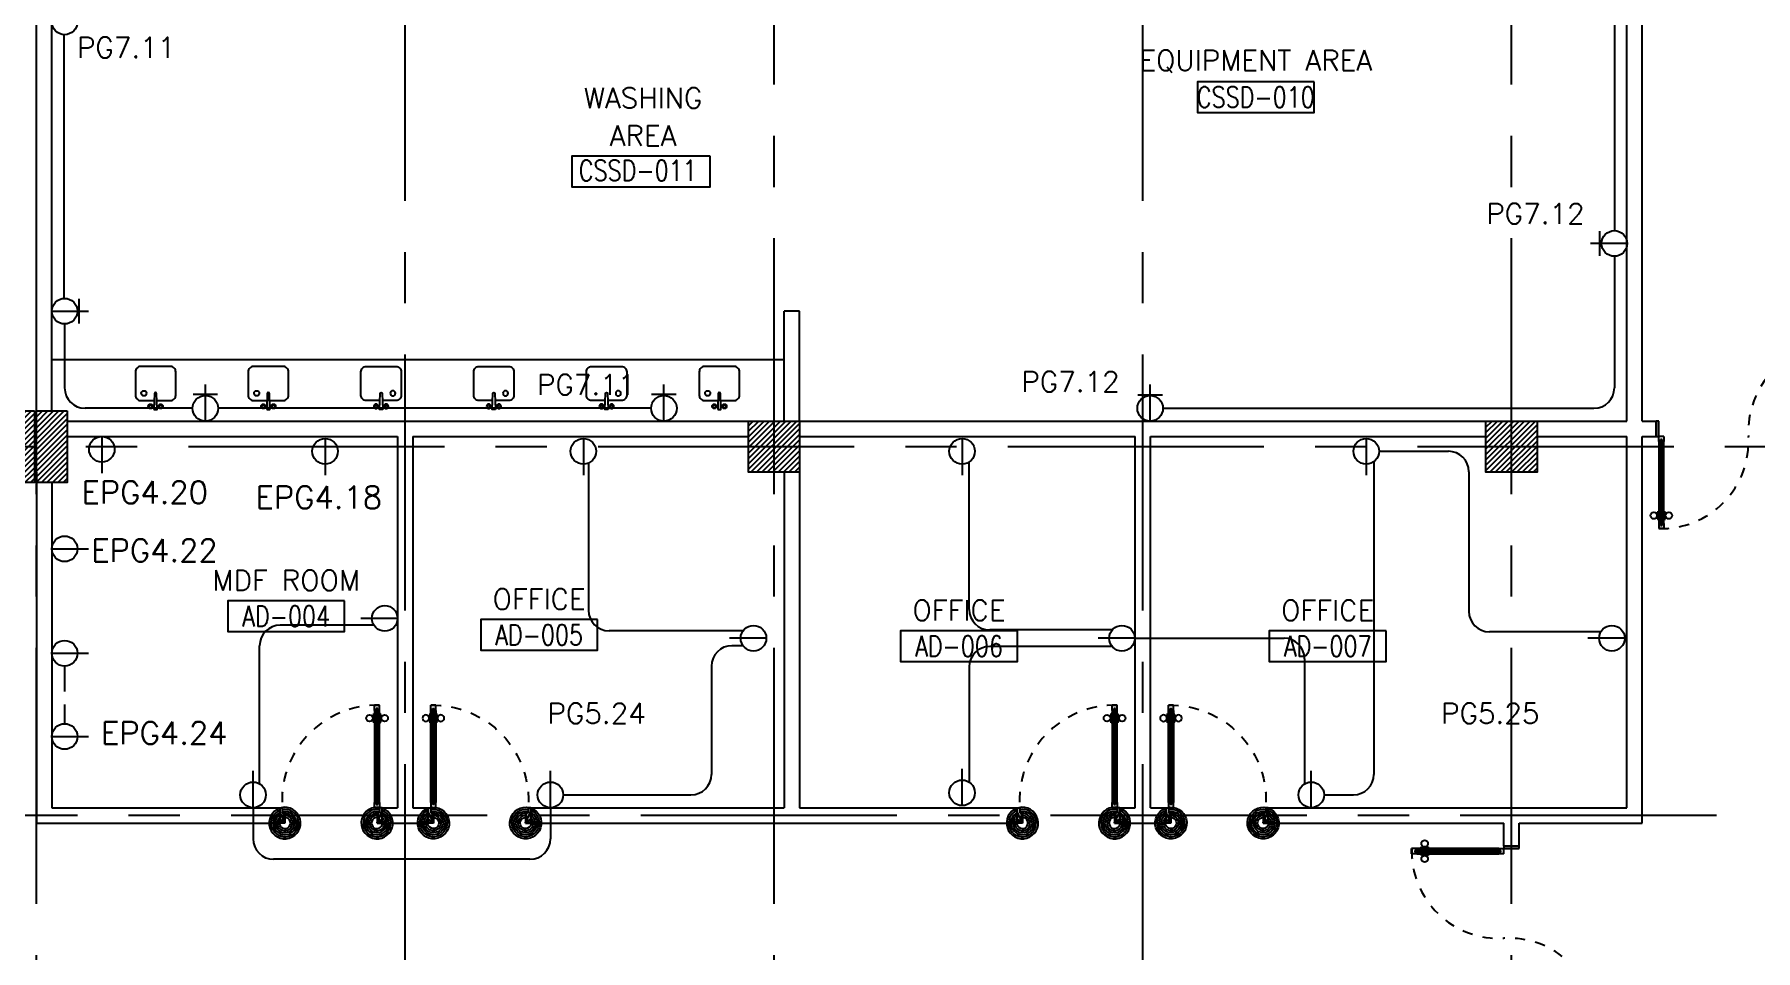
# Model space of a CAD drawing. Extents: x 0 to 93.3, y -13.5 to 76.8.
# Drawn here: x 48.6 to 65.4, y 22.08 to 31.03 of the extents above; entities that cross this region are included whole.
import ezdxf
from ezdxf.enums import TextEntityAlignment as Align

# ---------------------------------------------------------------- set-up
doc = ezdxf.new("R2010")
doc.units = 0
doc.header["$MEASUREMENT"] = 0
doc.linetypes.add('CENTERX2', pattern=[4, 2.5, -0.5, 0.5, -0.5])
doc.linetypes.add('HIDDEN', pattern=[0.375, 0.25, -0.125])
doc.layers.get('0').update_dxf_attribs({"color": 11, "linetype": 'CONTINUOUS'})
for name, color, linetype in [('AXES', 11, 'CENTERX2'), ('COL', 11, 'CONTINUOUS'), ('DIM', 11, 'CONTINUOUS'), ('DOOR', 11, 'CONTINUOUS'), ('E-CLINE', 4, 'CONTINUOUS'), ('E-SOCKETS', 4, 'CONTINUOUS'), ('E-TRXT', 4, 'CONTINUOUS'), ('EJ', 11, 'CONTINUOUS'), ('FHC', 11, 'CONTINUOUS'), ('FIX', 11, 'CONTINUOUS'), ('HAT', 11, 'CONTINUOUS'), ('ME-FIX', 11, 'CONTINUOUS'), ('RM-BOX', 11, 'CONTINUOUS'), ('RM-NAME', 11, 'CONTINUOUS'), ('RM-NO', 11, 'CONTINUOUS'), ('WALL', 11, 'CONTINUOUS')]:
    doc.layers.add(name, color=color, linetype=linetype)
doc.styles.add('ROMANS', font='ROMANS.shx', dxfattribs={"width": 0.6})

# ---------------------------------------------------------------- blocks, each defined once
blk = doc.blocks.new('RM1')
at = {"layer": 'RM-BOX'}
blk.add_lwpolyline([(570, -200), (-570, -200), (-570, -500), (570, -500)], close=True, dxfattribs=at)
at = {"layer": 'RM-NAME', "style": 'ROMANS'}
for tag, p in [('ROOMNAME1', (0, 324)), ('ROOMNAME2', (0, 0))]:
    blk.add_attdef(tag, text='', height=200, dxfattribs=at).set_placement(p, align=Align.MIDDLE)
at = {"layer": 'RM-NO', "style": 'ROMANS', "width": 0.8}
blk.add_attdef('ROOMNO', text='', height=200, dxfattribs=at).set_placement((0, -350), align=Align.MIDDLE)
blk = doc.blocks.new('A$C24ED45A6')
at = {"layer": 'DOOR', "color": 0, "linetype": 'ByBlock'}
for p, q in [((909, 1055), (909, 990)), ((918, 1055), (909, 1055)), ((918, 978), (918, 1068)), ((925, 1068), (918, 1068)), ((918, 1055), (918, 990)), ((925, 1100), (925, 1150)), ((925, 1150), (975, 1150)), ((975, 1150), (925, 1150)), ((942, 1100), (925, 1100)), ((942, 1100), (942, 1120)), ((958, 1120), (942, 1120)), ((958, 1100), (958, 1120)), ((975, 1100), (958, 1100)), ((975, 1100), (975, 1150)), ((975, 1068), (982, 1068)), ((982, 978), (982, 1068)), ((982, 1055), (982, 990)), ((982, 1055), (991, 1055)), ((991, 1055), (991, 990)), ((918, 990), (909, 990)), ((925, 978), (918, 978)), ((975, 978), (982, 978)), ((982, 990), (991, 990)), ((925, 150), (925, 200)), ((925, 200), (942, 200)), ((942, 200), (942, 180)), ((942, 180), (958, 180)), ((958, 180), (958, 200)), ((958, 200), (975, 200)), ((975, 200), (975, 150)), ((0, 0), (0, 150)), ((0, 150), (25, 150)), ((50, 0), (0, 0)), ((25, 150), (25, 100)), ((25, 100), (50, 100)), ((50, 100), (50, 0)), ((925, 150), (975, 150)), ((975, 100), (950, 100)), ((950, 100), (950, 0)), ((1000, 150), (975, 150)), ((975, 150), (975, 100)), ((1000, 150), (1000, 0)), ((950, 0), (1000, 0))]:
    blk.add_line(p, q, dxfattribs=at)
at = {"layer": 'DOOR', "linetype": 'ByBlock'}
for p, q in [((925, 1100), (925, 200)), ((942, 200), (942, 1100)), ((958, 200), (958, 1100)), ((975, 200), (975, 1100))]:
    blk.add_line(p, q, dxfattribs=at)
at = {"layer": 'DOOR', "color": 9, "linetype": 'ByBlock'}
for p, q in [((50, 0), (0, 114)), ((50, 0), (0, 40)), ((50, 0), (37, 100)), ((950, 0), (1000, 114)), ((950, 0), (963, 100)), ((950, 0), (1000, 40))]:
    blk.add_line(p, q, dxfattribs=at)
at = {"layer": 'DOOR', "color": 0, "linetype": 'ByBlock'}
for centre in [(876, 1023), (1024, 1023)]:
    blk.add_circle(centre, 32.4, dxfattribs=at)
at = {"layer": 'DOOR', "linetype": 'HIDDEN', "ltscale": 0.5}
blk.add_arc((950, 222), 928, 88.456, 184.4816, dxfattribs=at)
at = {"layer": 'DOOR', "color": 9, "linetype": 'ByBlock'}
for centre, radius, start, end in [((50, 0), 154, 103.7142, 108.8947), ((50, 0), 134, 100.72, 111.8402), ((50, 0), 114, 102.6226, 115.9162), ((50, 0), 94.4, 90, 121.9818), ((50, 0), 74.4, 90, 132.2236), ((50, 0), 54.4, 90, 156.7926), ((50, 0), 34.4, 90, 180), ((50, 0), 14.4, 90, 180), ((950, 0), 94.4, 58.0182, 90), ((950, 0), 74.4, 47.7764, 90), ((950, 0), 54.4, 23.2074, 90), ((950, 0), 34.4, 0, 90), ((950, 0), 14.4, 0, 90), ((950, 0), 134, 68.1598, 79.28), ((950, 0), 114, 64.0838, 77.3774), ((950, 0), 154, 71.1053, 76.2858)]:
    blk.add_arc(centre, radius, start, end, dxfattribs=at)
at = {"layer": 'WALL'}
blk.add_line((1000, 0), (1000, 150), dxfattribs=at)
blk = doc.blocks.new('COL50')
at = {"layer": 'COL'}
blk.add_lwpolyline([(-250, 250), (-250, -250), (250, -250), (250, 250)], close=True, dxfattribs=at)
blk = doc.blocks.new('*X59')
at = {"color": 0}
for p, q in [((227929, 32290), (228400, 32761)), ((227929, 32343), (228347, 32761)), ((227929, 32396), (228294, 32761)), ((227929, 32449), (228241, 32761)), ((227929, 32502), (228188, 32761)), ((227929, 32555), (228135, 32761)), ((227929, 32608), (228082, 32761)), ((227929, 32661), (228029, 32761)), ((227929, 32714), (227976, 32761)), ((227953, 32261), (228429, 32737)), ((228006, 32261), (228429, 32684)), ((228059, 32261), (228429, 32631)), ((228112, 32261), (228429, 32578)), ((228165, 32261), (228429, 32525)), ((228218, 32261), (228429, 32472)), ((228271, 32261), (228429, 32419)), ((228324, 32261), (228429, 32366)), ((228377, 32261), (228429, 32312))]:
    blk.add_line(p, q, dxfattribs=at)
blk = doc.blocks.new('*X57')
at = {"color": 0}
for p, q in [((235129, 32277), (235612, 32761)), ((235129, 32330), (235559, 32761)), ((235129, 32383), (235506, 32761)), ((235129, 32436), (235453, 32761)), ((235129, 32489), (235400, 32761)), ((235129, 32542), (235347, 32761)), ((235129, 32595), (235294, 32761)), ((235129, 32649), (235241, 32761)), ((235129, 32702), (235188, 32761)), ((235129, 32755), (235135, 32761)), ((235165, 32261), (235629, 32724)), ((235218, 32261), (235629, 32671)), ((235271, 32261), (235629, 32618)), ((235324, 32261), (235629, 32565)), ((235377, 32261), (235629, 32512)), ((235430, 32261), (235629, 32459)), ((235483, 32261), (235629, 32406)), ((235537, 32261), (235629, 32353)), ((235590, 32261), (235629, 32300))]:
    blk.add_line(p, q, dxfattribs=at)
blk = doc.blocks.new('C11')
at = {"layer": 'HAT'}
h = blk.add_hatch(dxfattribs=at)
h.set_pattern_fill('ANSI31', color=256, scale=300, style=0)
h.set_pattern_definition([(45, (-383765.23, -62181), (-26.5165043, 26.5165043), [])])
h.paths.add_polyline_path([(-20, 350), (-20, 700), (-320, 700), (-320, 350)])
h.paths.add_polyline_path([(-320, 0), (-20, 0), (-20, 350), (-320, 350)])
h = blk.add_hatch(dxfattribs=at)
h.set_pattern_fill('ANSI31', color=256, scale=300, style=0)
h.set_pattern_definition([(45, (-383445.23, -62181), (-26.5165043, 26.5165043), [])])
h.paths.add_polyline_path([(300, 350), (300, 700), (0, 700), (0, 350)])
h.paths.add_polyline_path([(0, 0), (300, 0), (300, 350), (0, 350)])
at = {"layer": 'COL'}
for points in [[(-20, 700), (-20, 0), (-320, 0), (-320, 700)], [(300, 700), (300, 0), (0, 0), (0, 700)]]:
    blk.add_lwpolyline(points, close=True, dxfattribs=at)
blk = doc.blocks.new('fe-door')
at = {"layer": 'DOOR', "color": 0, "linetype": 'ByBlock'}
for p, q in [((-900, 1775), (-900, 1725)), ((-900, 1725), (-900, 1775)), ((-850, 1775), (-900, 1775)), ((-850, 1725), (-900, 1725)), ((-870, 1758), (-870, 1742)), ((-850, 1758), (-870, 1758)), ((-850, 1742), (-870, 1742)), ((-850, 1775), (-850, 1758)), ((-850, 1742), (-850, 1725)), ((-818, 1775), (-818, 1782)), ((-728, 1782), (-818, 1782)), ((-818, 1725), (-818, 1718)), ((-728, 1718), (-818, 1718)), ((-805, 1782), (-805, 1791)), ((-805, 1791), (-740, 1791)), ((-805, 1782), (-740, 1782)), ((-805, 1718), (-805, 1709)), ((-805, 1718), (-740, 1718)), ((-805, 1709), (-740, 1709)), ((-740, 1782), (-740, 1791)), ((-740, 1718), (-740, 1709)), ((-728, 1775), (-728, 1782)), ((-728, 1725), (-728, 1718)), ((-50, 1758), (-50, 1775)), ((-50, 1775), (0, 1775)), ((-30, 1758), (-50, 1758)), ((-50, 1725), (-50, 1742)), ((-50, 1742), (-30, 1742)), ((0, 1725), (-50, 1725)), ((-30, 1742), (-30, 1758)), ((150, 1800), (0, 1800)), ((0, 1800), (0, 1775)), ((0, 1725), (0, 1775)), ((0, 1775), (150, 1775)), ((150, 1775), (150, 1800)), ((0, 75), (0, 25)), ((0, 75), (50, 75)), ((0, 0), (0, 25)), ((0, 25), (50, 25)), ((150, 25), (0, 25)), ((0, 0), (150, 0)), ((30, 58), (30, 42)), ((50, 58), (30, 58)), ((30, 42), (50, 42)), ((50, 75), (50, 58)), ((50, 42), (50, 25)), ((150, 25), (150, 0)), ((850, 58), (850, 75)), ((850, 75), (900, 75)), ((850, 58), (870, 58)), ((850, 25), (850, 42)), ((850, 42), (870, 42)), ((850, 25), (900, 25)), ((870, 42), (870, 58)), ((900, 25), (900, 75)), ((900, 75), (900, 25))]:
    blk.add_line(p, q, dxfattribs=at)
at = {"layer": 'DOOR', "linetype": 'ByBlock'}
for p, q in [((-50, 1775), (-850, 1775)), ((-50, 1758), (-850, 1758)), ((-50, 1742), (-850, 1742)), ((-850, 1725), (-50, 1725)), ((850, 75), (50, 75)), ((50, 58), (850, 58)), ((50, 42), (850, 42)), ((50, 25), (850, 25))]:
    blk.add_line(p, q, dxfattribs=at)
at = {"layer": 'DOOR', "color": 0, "linetype": 'ByBlock'}
for centre in [(-773, 1824), (-773, 1676)]:
    blk.add_circle(centre, 32.4, dxfattribs=at)
at = {"layer": 'DOOR', "linetype": 'HIDDEN', "ltscale": 0.5}
for centre, start, end in [((-49, 1750), 178.3174, 273.2965), ((49, 50), 358.3174, 93.2965)]:
    blk.add_arc(centre, 851, start, end, dxfattribs=at)
at = {"layer": 'WALL'}
for p, q in [((0, 1800), (150, 1800)), ((0, 0), (150, 0))]:
    blk.add_line(p, q, dxfattribs=at)
at = {"layer": 'WALL', "linetype": 'ByBlock'}
blk.add_line((0, 1800), (150, 1800), dxfattribs=at)
blk = doc.blocks.new('A$C3D1F6B3C')
at = {"layer": 'ME-FIX'}
blk.add_lwpolyline([(0.209, 0.088), (0.343, 0.088, 0.414214), (0.393, 0.138), (0.393, 0.369, 0.414214), (0.343, 0.419), (0.05, 0.419, 0.414214), (0, 0.369), (0, 0.138, 0.414214), (0.05, 0.088), (0.184, 0.088)], format="xyb", dxfattribs=at)
blk.add_lwpolyline([(0.18, 0), (0.212, 0), (0.206, 0.155, 1), (0.186, 0.155)], format="xyb", close=True, dxfattribs=at)
for centre, radius in [((0.082, 0.158), 0.0255), ((0.147, 0.031), 0.0217), ((0.147, 0.031), 0.014), ((0.246, 0.031), 0.0217), ((0.246, 0.031), 0.014)]:
    blk.add_circle(centre, radius, dxfattribs=at)

msp = doc.modelspace()

# ---------------------------------------------------------------- hatches: boundary and pattern name
at = {"layer": 'FHC', "linetype": 'ByBlock', "ltscale": 0.3}
h = msp.add_hatch(dxfattribs=at)
h.set_pattern_fill('ANSI32', color=11, scale=175, angle=90, style=0)
h.set_pattern_definition([(135, (79.46555, -208.72118), (-0.046403882, -0.046403882), []), (135, (79.46555, -208.690244), (-0.046403882, -0.046403882), [])])
h.paths.add_polyline_path([(48.4145, 24.395), (48.2245, 24.395), (48.2245, 23.475), (48.4145, 23.475)])
h.paths.add_polyline_path([(48.8357, 23.2624), (48.4148, 23.2624), (48.4148, 23.5249), (48.8357, 23.5249)], flags=9)

# ---------------------------------------------------------------- linework, layer by layer
at = {"layer": 'AXES'}
for p, q in [((55.8195, -1.4643), (55.8195, 76.0748)), ((63.0195, -1.4643), (63.0195, 76.0748)), ((48.6195, -1.4643), (48.6195, 75.7248)), ((52.2195, 5.4), (52.2195, 64.22)), ((59.4195, 5.4), (59.4195, 64.22)), ((92.6023, 27), (22.7795, 27)), ((81.0195, 23.4), (6.5595, 23.4))]:
    msp.add_line(p, q, dxfattribs=at)
at = {"layer": 'E-CLINE', "color": 4}
for p, q in [((64.0234, 32.1498), (64.0234, 29.1096)), ((48.8907, 28.4484), (48.8907, 31.0236)), ((61.726, 26.955), (62.4028, 26.955)), ((54.009, 26.8407), (54.009, 25.4026)), ((57.725, 25.4103), (57.725, 26.8508)), ((61.6753, 26.8545), (61.6753, 23.8)), ((62.6028, 26.755), (62.6028, 25.3926)), ((51.9138, 25.2565), (50.9984, 25.2565)), ((59.1208, 25.2103), (57.925, 25.2103)), ((50.7984, 23.7074), (50.7984, 25.0565)), ((55.518, 25.2026), (54.209, 25.2026)), ((55.518, 25.0567), (55.4092, 25.0567)), ((59.1208, 25.049), (57.925, 25.049)), ((59.3413, 25.1297), (60.7987, 25.1297)), ((63.8913, 25.1926), (62.8028, 25.1926)), ((60.9987, 24.9297), (60.9987, 23.7064)), ((55.2092, 24.8567), (55.2092, 23.8)), ((57.725, 24.849), (57.725, 23.7242)), ((53.7621, 23.6), (55.0092, 23.6)), ((61.1894, 23.6), (61.4753, 23.6)), ((50.7343, 23.475), (50.7343, 23.1708)), ((53.6371, 23.475), (53.6371, 23.1708)), ((53.4371, 22.9708), (50.9343, 22.9708))]:
    msp.add_line(p, q, dxfattribs=at)
at = {"layer": 'E-CLINE'}
for p, q in [((64.0234, 28.8596), (64.0234, 27.575)), ((48.8945, 28.1984), (48.8945, 27.575)), ((50.1432, 27.375), (49.0945, 27.375)), ((54.62, 27.375), (50.3932, 27.375)), ((59.6166, 27.375), (63.8234, 27.375))]:
    msp.add_line(p, q, dxfattribs=at)
at = {"layer": 'E-CLINE', "color": 4, "linetype": 'HIDDEN'}
msp.add_line((48.8945, 24.858), (48.8945, 24.2948), dxfattribs=at)
at = {"layer": 'E-CLINE'}
for centre, start, end in [((49.0945, 27.575), 180, 270), ((63.8234, 27.575), 270, 0)]:
    msp.add_arc(centre, 0.2, start, end, dxfattribs=at)
at = {"layer": 'E-CLINE', "color": 4}
for centre, start, end in [((62.4028, 26.755), 0, 90), ((54.209, 25.4026), 180, 270), ((57.925, 25.4103), 180, 270), ((62.8028, 25.3926), 180, 270), ((50.9984, 25.0565), 90, 180), ((55.4092, 24.8567), 90, 180), ((57.925, 24.849), 90, 180), ((60.7987, 24.9297), 0, 90), ((55.0092, 23.8), 270, 0), ((61.4753, 23.8), 270, 0), ((50.9343, 23.1708), 180, 270), ((53.4371, 23.1708), 270, 0)]:
    msp.add_arc(centre, 0.2, start, end, dxfattribs=at)
at = {"layer": 'E-SOCKETS'}
for p, q in [((63.8825, 28.8645), (63.8825, 29.1047)), ((64.1484, 28.9846), (63.7901, 28.9846)), ((49.034, 28.4435), (49.034, 28.2032)), ((48.7695, 28.3234), (49.1279, 28.3234)), ((50.2682, 27.25), (50.2682, 27.6083)), ((54.745, 27.25), (54.745, 27.6083)), ((59.4916, 27.25), (59.4916, 27.6083)), ((50.1481, 27.5145), (50.3883, 27.5145)), ((54.6249, 27.5145), (54.8651, 27.5145)), ((59.3714, 27.5079), (59.6117, 27.5079)), ((49.2576, 27.1), (49.2576, 26.7417)), ((51.437, 27.08), (51.437, 26.7217)), ((53.9583, 27.08), (53.9583, 26.7217)), ((57.6559, 27.08), (57.6559, 26.7217)), ((61.601, 27.08), (61.601, 26.7217)), ((48.7695, 26.0025), (49.1279, 26.0025)), ((52.1445, 25.3232), (51.7862, 25.3232)), ((55.7445, 25.1297), (55.3862, 25.1297)), ((59.3413, 25.1297), (58.983, 25.1297)), ((64.1243, 25.1297), (63.7659, 25.1297)), ((48.7695, 24.983), (49.1279, 24.983)), ((48.7695, 24.1698), (49.1279, 24.1698)), ((50.7343, 23.475), (50.7343, 23.8333)), ((53.6371, 23.475), (53.6371, 23.8333)), ((57.6559, 23.495), (57.6559, 23.8533)), ((61.0644, 23.475), (61.0644, 23.8333))]:
    msp.add_line(p, q, dxfattribs=at)
for centre in [(48.8945, 31.1485), (64.0234, 28.9846), (48.8945, 28.3234), (50.2682, 27.375), (54.745, 27.375), (59.4916, 27.375), (49.2576, 26.975), (51.437, 26.955), (53.9583, 26.955), (57.6559, 26.955), (61.601, 26.955), (48.8945, 26.0025), (52.0195, 25.3232), (55.6195, 25.1297), (59.2163, 25.1297), (63.9993, 25.1297), (48.8945, 24.983), (48.8945, 24.1698), (50.7343, 23.6), (53.6371, 23.6), (57.6559, 23.62), (61.0644, 23.6)]:
    msp.add_circle(centre, 0.125, dxfattribs=at)
at = {"layer": 'FIX'}
msp.add_line((48.7695, 27.85), (55.9195, 27.85), dxfattribs=at)
at = {"layer": 'RM-BOX'}
msp.add_lwpolyline([(55.1965, 29.8372), (53.8467, 29.8372), (53.8467, 29.5372), (55.1965, 29.5372)], close=True, dxfattribs=at)
at = {"layer": 'WALL'}
for p, q in [((64.2945, 27.25), (64.2945, 33)), ((48.6195, 27.25), (48.6195, 32.7)), ((48.7695, 27.35), (48.7695, 32.7)), ((64.1445, 27.25), (64.1445, 31.65)), ((55.9195, 27.25), (55.9195, 28.3226)), ((56.0695, 28.3226), (55.9195, 28.3226)), ((56.0695, 27.25), (56.0695, 28.3226)), ((48.9195, 27.25), (55.5695, 27.25)), ((56.0695, 27.25), (62.7695, 27.25)), ((63.2695, 27.25), (64.1445, 27.25)), ((64.2937, 27.25), (64.432, 27.25)), ((64.432, 27.1), (64.432, 27.25)), ((48.9195, 27.1), (52.1445, 27.1)), ((52.1445, 27.1), (52.1445, 23.475)), ((52.2945, 27.1), (55.5695, 27.1)), ((52.2945, 27.1), (52.2945, 23.475)), ((56.0695, 27.1), (59.3445, 27.1)), ((59.3445, 23.475), (59.3445, 27.1)), ((59.4945, 27.1), (62.7695, 27.1)), ((59.4945, 23.475), (59.4945, 27.1)), ((63.2695, 27.1), (64.1445, 27.1)), ((64.1445, 23.475), (64.1445, 27.1)), ((64.2937, 27.1), (64.432, 27.1)), ((64.2945, 23.325), (64.2945, 27.1)), ((48.6195, 26.75), (48.6195, 23.325)), ((55.9195, 26.75), (55.9195, 23.475)), ((56.0695, 26.75), (56.0695, 23.475)), ((48.7695, 26.65), (48.7695, 23.475)), ((48.7695, 23.475), (50.9945, 23.475)), ((50.9945, 23.475), (50.9945, 23.325)), ((51.9945, 23.475), (52.1445, 23.475)), ((51.9945, 23.475), (51.9945, 23.325)), ((52.2945, 23.475), (52.4445, 23.475)), ((52.4445, 23.475), (52.4445, 23.325)), ((53.4445, 23.475), (55.9195, 23.475)), ((53.4445, 23.475), (53.4445, 23.325)), ((56.0695, 23.475), (58.1945, 23.475)), ((58.1945, 23.475), (58.1945, 23.325)), ((59.1945, 23.475), (59.3445, 23.475)), ((59.1945, 23.475), (59.1945, 23.325)), ((59.4945, 23.475), (59.6445, 23.475)), ((59.6445, 23.475), (59.6445, 23.325)), ((60.6445, 23.475), (64.1445, 23.475)), ((60.6445, 23.475), (60.6445, 23.325)), ((48.6195, 23.325), (50.9945, 23.325)), ((51.9945, 23.325), (52.4445, 23.325)), ((53.4445, 23.325), (58.1945, 23.325)), ((59.1945, 23.325), (59.6445, 23.325)), ((60.6445, 23.325), (62.9445, 23.325)), ((62.9445, 23.1), (62.9445, 23.325)), ((63.0945, 23.325), (64.2945, 23.325)), ((63.0945, 23.1), (63.0945, 23.325)), ((63.0945, 23.1), (62.9445, 23.1))]:
    msp.add_line(p, q, dxfattribs=at)

# ---------------------------------------------------------------- block references
at = {"layer": 'COL', "xscale": -0.001000000047497451, "yscale": 0.0009999999892897904, "zscale": 0.001}
for p in [(55.8195, 27), (63.0195, 27)]:
    msp.add_blockref('COL50', p, dxfattribs=at)
at = {"layer": 'DIM', "xscale": 0.0009999999892897904, "yscale": 0.0009999999892897904, "zscale": 0.001, "rotation": 90}
msp.add_blockref('fe-door', (66.232, 27.1), dxfattribs=at)
at = {"layer": 'DIM', "xscale": 0.001000000047497451, "yscale": 0.0009999999892897904, "zscale": 0.001}
msp.add_blockref('fe-door', (62.9445, 21.3), dxfattribs=at)
at = {"layer": 'DOOR', "color": 0, "yscale": 0.0009999999892897904, "zscale": 0.001}
for p, xscale in [((50.9945, 23.325), 0.001000000047497451), ((53.4445, 23.325), -0.001000000047497451), ((58.1945, 23.325), 0.001000000047497451), ((60.6445, 23.325), -0.001000000047497451)]:
    msp.add_blockref('A$C24ED45A6', p, dxfattribs=dict(at, xscale=xscale))
at = {"layer": 'EJ', "color": 2, "linetype": 'ByBlock', "xscale": 0.001000000047497451, "yscale": 0.0009999999892897904, "zscale": 0.001}
msp.add_blockref('C11', (48.6195, 26.65), dxfattribs=at)
at = {"layer": 'HAT', "xscale": 0.001000000047497451, "yscale": 0.0009999999892897904, "zscale": 0.001}
for p, values in [((60.5228, 30.7632), {'ROOMNO': 'CSSD-010', 'ROOMNAME2': 'EQUIPMENT AREA'}), ((51.0572, 25.6947), {'ROOMNO': 'AD-004', 'ROOMNAME2': 'MDF ROOM'}), ((53.5264, 25.512), {'ROOMNO': 'AD-005', 'ROOMNAME2': 'OFFICE'}), ((57.6256, 25.4024), {'ROOMNO': 'AD-006', 'ROOMNAME2': 'OFFICE'}), ((61.2244, 25.4024), {'ROOMNO': 'AD-007', 'ROOMNAME2': 'OFFICE'})]:
    msp.add_blockref('RM1', p, dxfattribs=at).add_auto_attribs(values)
for name in ['*X59', '*X57']:
    msp.add_blockref(name, (-172.359, -5.511), dxfattribs=at)
at = {"layer": 'ME-FIX'}
for p in [(49.5861, 27.3635), (50.6868, 27.3635), (55.0896, 27.3635)]:
    msp.add_blockref('A$C3D1F6B3C', p, dxfattribs=at)
at = {"layer": 'ME-FIX', "xscale": -1}
for p in [(52.1802, 27.3635), (53.2809, 27.3635), (54.3816, 27.3635)]:
    msp.add_blockref('A$C3D1F6B3C', p, dxfattribs=at)

# ---------------------------------------------------------------- texts
at = {"layer": 'E-TRXT', "color": 4, "style": 'ROMANS'}
for s, height, p in [('PG7.11', 0.2, (49.0143, 30.7977)), ('PG7.12', 0.2, (62.7727, 29.1752)), ('PG7.12', 0.2, (58.2339, 27.5347)), ('PG7.11', 0.2, (53.5056, 27.5053)), ('EPG4.20', 0.22, (49.0593, 26.4437)), ('EPG4.18', 0.22, (50.7585, 26.3958)), ('EPG4.22', 0.22, (49.1544, 25.8771)), ('PG5.24', 0.2, (53.6082, 24.296)), ('PG5.25', 0.2, (62.3319, 24.296)), ('EPG4.24', 0.22, (49.2496, 24.0935))]:
    msp.add_text(s, height=height, dxfattribs=at).set_placement(p)
at = {"layer": 'RM-NAME', "style": 'ROMANS'}
for tag, p in [('WASHING', (54.5411, 30.4057)), ('AREA', (54.5411, 30.0372))]:
    msp.add_attdef(tag, text='', height=0.2, dxfattribs=at).set_placement(p, align=Align.MIDDLE)
at = {"layer": 'RM-NO', "style": 'ROMANS', "width": 0.8}
msp.add_attdef('CSSD-011', text='', height=0.2, dxfattribs=at).set_placement((54.4893, 29.6975), align=Align.MIDDLE)

doc.saveas('drawing.dxf')
